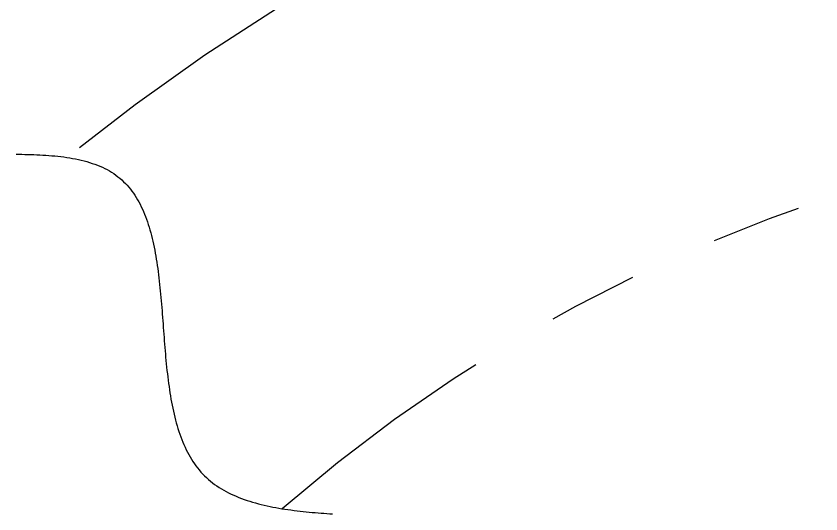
# Model space of a CAD drawing. Extents: x -649 to 208, y -50 to 438.
# Drawn here: x -500.85 to -487.4, y 175.34 to 183.65 of the extents above; entities that cross this region are included whole.
import ezdxf

# ---------------------------------------------------------------- set-up
doc = ezdxf.new("R2010")
doc.units = 0
doc.linetypes.add('PHANTOM', pattern=[15, 7.5, -1.5, 1.5, -1.5, 1.5, -1.5])
doc.layers.get('0').update_dxf_attribs({"linetype": 'CONTINUOUS'})

msp = doc.modelspace()

# ---------------------------------------------------------------- linework, layer by layer
at = {"color": 7}
msp.add_polyline3d([(-500.852, 181.341, 0), (-500.803, 181.34, 0), (-500.755, 181.34, 0), (-500.706, 181.339, 0), (-500.657, 181.338, 0), (-500.607, 181.337, 0), (-500.557, 181.335, 0), (-500.507, 181.333, 0), (-500.457, 181.331, 0), (-500.406, 181.328, 0), (-500.356, 181.325, 0), (-500.305, 181.321, 0), (-500.255, 181.317, 0), (-500.205, 181.312, 0), (-500.154, 181.307, 0), (-500.104, 181.301, 0), (-500.055, 181.295, 0), (-500.005, 181.287, 0), (-499.956, 181.28, 0), (-499.907, 181.271, 0), (-499.859, 181.262, 0), (-499.811, 181.252, 0), (-499.764, 181.241, 0), (-499.717, 181.229, 0), (-499.671, 181.217, 0), (-499.626, 181.204, 0), (-499.581, 181.189, 0), (-499.537, 181.174, 0), (-499.494, 181.158, 0), (-499.452, 181.141, 0), (-499.411, 181.123, 0), (-499.37, 181.104, 0), (-499.331, 181.084, 0), (-499.293, 181.063, 0), (-499.256, 181.04, 0), (-499.22, 181.017, 0), (-499.185, 180.992, 0), (-499.151, 180.966, 0), (-499.118, 180.94, 0), (-499.087, 180.912, 0), (-499.056, 180.883, 0), (-499.026, 180.853, 0), (-498.998, 180.823, 0), (-498.97, 180.791, 0), (-498.943, 180.758, 0), (-498.918, 180.725, 0), (-498.893, 180.69, 0), (-498.869, 180.655, 0), (-498.846, 180.619, 0), (-498.823, 180.582, 0), (-498.802, 180.544, 0), (-498.781, 180.505, 0), (-498.761, 180.465, 0), (-498.742, 180.425, 0), (-498.724, 180.384, 0), (-498.706, 180.342, 0), (-498.69, 180.3, 0), (-498.673, 180.256, 0), (-498.658, 180.213, 0), (-498.643, 180.168, 0), (-498.629, 180.123, 0), (-498.615, 180.077, 0), (-498.602, 180.031, 0), (-498.59, 179.984, 0), (-498.578, 179.936, 0), (-498.567, 179.888, 0), (-498.556, 179.839, 0), (-498.546, 179.79, 0), (-498.536, 179.74, 0), (-498.526, 179.69, 0), (-498.517, 179.64, 0), (-498.509, 179.589, 0), (-498.501, 179.537, 0), (-498.493, 179.485, 0), (-498.486, 179.433, 0), (-498.479, 179.381, 0), (-498.472, 179.328, 0), (-498.466, 179.275, 0), (-498.46, 179.221, 0), (-498.454, 179.167, 0), (-498.448, 179.113, 0), (-498.443, 179.059, 0), (-498.438, 179.004, 0), (-498.433, 178.95, 0), (-498.428, 178.895, 0), (-498.423, 178.84, 0), (-498.419, 178.784, 0), (-498.414, 178.729, 0), (-498.41, 178.674, 0), (-498.406, 178.618, 0), (-498.401, 178.562, 0), (-498.397, 178.507, 0), (-498.393, 178.451, 0), (-498.389, 178.395, 0), (-498.385, 178.339, 0), (-498.38, 178.284, 0), (-498.376, 178.228, 0), (-498.372, 178.172, 0), (-498.367, 178.117, 0), (-498.362, 178.061, 0), (-498.358, 178.006, 0), (-498.353, 177.951, 0), (-498.348, 177.896, 0), (-498.342, 177.841, 0), (-498.337, 177.786, 0), (-498.331, 177.732, 0), (-498.325, 177.677, 0), (-498.318, 177.623, 0), (-498.312, 177.57, 0), (-498.305, 177.516, 0), (-498.297, 177.463, 0), (-498.29, 177.41, 0), (-498.281, 177.358, 0), (-498.273, 177.306, 0), (-498.264, 177.254, 0), (-498.255, 177.203, 0), (-498.245, 177.152, 0), (-498.235, 177.101, 0), (-498.224, 177.051, 0), (-498.212, 177.002, 0), (-498.201, 176.952, 0), (-498.188, 176.904, 0), (-498.175, 176.856, 0), (-498.162, 176.808, 0), (-498.147, 176.762, 0), (-498.133, 176.715, 0), (-498.117, 176.67, 0), (-498.101, 176.624, 0), (-498.084, 176.58, 0), (-498.067, 176.536, 0), (-498.048, 176.493, 0), (-498.029, 176.451, 0), (-498.009, 176.409, 0), (-497.989, 176.368, 0), (-497.967, 176.328, 0), (-497.945, 176.289, 0), (-497.922, 176.25, 0), (-497.898, 176.212, 0), (-497.873, 176.175, 0), (-497.847, 176.139, 0), (-497.82, 176.104, 0), (-497.793, 176.07, 0), (-497.764, 176.036, 0), (-497.735, 176.004, 0), (-497.704, 175.972, 0), (-497.672, 175.942, 0), (-497.639, 175.912, 0), (-497.606, 175.884, 0), (-497.571, 175.856, 0), (-497.535, 175.83, 0), (-497.498, 175.804, 0), (-497.461, 175.779, 0), (-497.422, 175.755, 0), (-497.382, 175.733, 0), (-497.342, 175.71, 0), (-497.301, 175.689, 0), (-497.259, 175.669, 0), (-497.216, 175.649, 0), (-497.173, 175.631, 0), (-497.129, 175.613, 0), (-497.084, 175.596, 0), (-497.039, 175.579, 0), (-496.993, 175.563, 0), (-496.947, 175.548, 0), (-496.9, 175.534, 0), (-496.852, 175.52, 0), (-496.804, 175.507, 0), (-496.756, 175.495, 0), (-496.708, 175.483, 0), (-496.659, 175.472, 0), (-496.609, 175.462, 0), (-496.56, 175.451, 0), (-496.51, 175.442, 0), (-496.46, 175.433, 0), (-496.41, 175.424, 0), (-496.36, 175.416, 0), (-496.309, 175.409, 0), (-496.259, 175.402, 0), (-496.208, 175.395, 0), (-496.158, 175.389, 0), (-496.107, 175.383, 0), (-496.057, 175.377, 0), (-496.006, 175.372, 0), (-495.956, 175.367, 0), (-495.906, 175.362, 0), (-495.856, 175.358, 0), (-495.807, 175.354, 0), (-495.757, 175.35, 0), (-495.708, 175.347, 0), (-495.659, 175.343, 0), (-495.611, 175.34, 0), (-495.563, 175.337, 0)], dxfattribs=at)
at = {"color": 3, "linetype": 'PHANTOM'}
for radius, end in [(33.4, 129.047), (26.6, 130.9943)]:
    msp.add_arc((-478.957, 155.347), radius, 90, end, dxfattribs=at)

doc.saveas('drawing.dxf')
